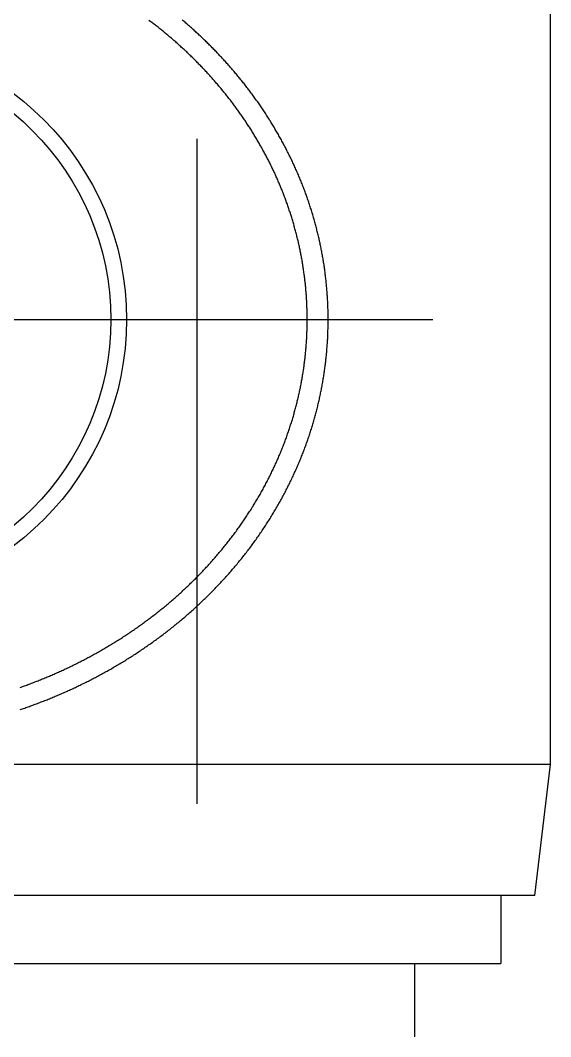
# Model space of a CAD drawing. Extents: x -46.9 to 48.8, y -45.9 to 18.
# Drawn here: x 38.69 to 48.82, y -13.7 to 5.72 of the extents above; entities that cross this region are included whole.
import ezdxf

# ---------------------------------------------------------------- set-up
doc = ezdxf.new("R2010")
doc.units = 0
doc.linetypes.add('CENTER', pattern=[50.8, 31.75, -6.35, 6.35, -6.35])
doc.linetypes.add('DASHED', pattern=[19.05, 12.7, -6.35])
doc.layers.get('0').update_dxf_attribs({"linetype": 'CONTINUOUS'})
doc.layers.add('CENTER', color=1, linetype='CENTER')

msp = doc.modelspace()

# ---------------------------------------------------------------- linework, layer by layer
at = {"color": 7, "linetype": 'CONTINUOUS'}
for p, q in [((48.821, -8.5), (48.821, 8.5)), ((48.821, -8.5), (21.821, -8.5)), ((48.521, -11), (48.821, -8.5)), ((48.521, -11), (22.121, -11)), ((47.871, -11), (47.871, -12.3)), ((22.771, -12.3), (47.871, -12.3)), ((46.221, -12.3), (46.221, -13.7))]:
    msp.add_line(p, q, dxfattribs=at)
at = {"color": 3, "linetype": 'DASHED'}
msp.add_line((42.071, -28.3), (42.071, 8.2), dxfattribs=at)
at = {"color": 7}
for points in [[(38.688, -7.451, 0), (38.71, -7.444, 0), (38.732, -7.436, 0), (38.754, -7.428, 0), (38.776, -7.421, 0), (38.799, -7.413, 0), (38.821, -7.405, 0), (38.843, -7.397, 0), (38.866, -7.389, 0), (38.888, -7.381, 0), (38.91, -7.373, 0), (38.933, -7.365, 0), (38.955, -7.357, 0), (38.978, -7.348, 0), (39, -7.34, 0), (39.022, -7.332, 0), (39.045, -7.323, 0), (39.067, -7.315, 0), (39.09, -7.306, 0), (39.112, -7.297, 0), (39.135, -7.289, 0), (39.157, -7.28, 0), (39.18, -7.271, 0), (39.202, -7.262, 0), (39.224, -7.253, 0), (39.247, -7.244, 0), (39.27, -7.235, 0), (39.292, -7.225, 0), (39.315, -7.216, 0), (39.337, -7.207, 0), (39.36, -7.197, 0), (39.382, -7.188, 0), (39.405, -7.178, 0), (39.427, -7.169, 0), (39.45, -7.159, 0), (39.472, -7.149, 0), (39.495, -7.139, 0), (39.518, -7.129, 0), (39.54, -7.119, 0), (39.563, -7.109, 0), (39.585, -7.099, 0), (39.608, -7.089, 0), (39.63, -7.079, 0), (39.653, -7.068, 0), (39.676, -7.058, 0), (39.698, -7.048, 0), (39.721, -7.037, 0), (39.743, -7.027, 0), (39.766, -7.016, 0), (39.789, -7.005, 0), (39.811, -6.994, 0), (39.834, -6.983, 0), (39.856, -6.972, 0), (39.879, -6.961, 0), (39.901, -6.95, 0), (39.924, -6.939, 0), (39.947, -6.928, 0), (39.969, -6.917, 0), (39.992, -6.905, 0), (40.014, -6.894, 0), (40.037, -6.882, 0), (40.059, -6.871, 0), (40.082, -6.859, 0), (40.104, -6.847, 0), (40.127, -6.836, 0), (40.149, -6.824, 0), (40.172, -6.812, 0), (40.194, -6.8, 0), (40.217, -6.788, 0), (40.239, -6.776, 0), (40.261, -6.763, 0), (40.284, -6.751, 0), (40.306, -6.739, 0), (40.329, -6.726, 0), (40.351, -6.714, 0), (40.373, -6.701, 0), (40.396, -6.689, 0), (40.418, -6.676, 0), (40.44, -6.663, 0), (40.463, -6.65, 0), (40.485, -6.637, 0), (40.507, -6.624, 0), (40.529, -6.611, 0), (40.552, -6.598, 0), (40.574, -6.585, 0), (40.596, -6.572, 0), (40.618, -6.558, 0), (40.641, -6.545, 0), (40.663, -6.531, 0), (40.685, -6.518, 0), (40.707, -6.504, 0), (40.729, -6.491, 0), (40.751, -6.477, 0), (40.773, -6.463, 0), (40.795, -6.449, 0), (40.817, -6.435, 0), (40.839, -6.421, 0), (40.861, -6.407, 0), (40.883, -6.393, 0), (40.905, -6.378, 0), (40.926, -6.364, 0), (40.948, -6.349, 0), (40.97, -6.335, 0), (40.992, -6.32, 0), (41.014, -6.306, 0), (41.035, -6.291, 0), (41.057, -6.276, 0), (41.079, -6.261, 0), (41.1, -6.246, 0), (41.122, -6.232, 0), (41.143, -6.216, 0), (41.165, -6.201, 0), (41.186, -6.186, 0), (41.208, -6.171, 0), (41.229, -6.156, 0), (41.251, -6.14, 0), (41.272, -6.125, 0), (41.293, -6.109, 0), (41.314, -6.094, 0), (41.336, -6.078, 0), (41.357, -6.062, 0), (41.378, -6.046, 0), (41.399, -6.031, 0), (41.42, -6.015, 0), (41.441, -5.999, 0), (41.462, -5.983, 0), (41.483, -5.966, 0), (41.504, -5.95, 0), (41.525, -5.934, 0), (41.546, -5.918, 0), (41.566, -5.901, 0), (41.587, -5.885, 0), (41.608, -5.868, 0), (41.628, -5.852, 0), (41.649, -5.835, 0), (41.669, -5.819, 0), (41.69, -5.802, 0), (41.71, -5.785, 0), (41.731, -5.768, 0), (41.751, -5.751, 0), (41.772, -5.734, 0), (41.792, -5.717, 0), (41.812, -5.7, 0), (41.832, -5.683, 0), (41.852, -5.665, 0), (41.872, -5.648, 0), (41.892, -5.631, 0), (41.912, -5.613, 0), (41.932, -5.596, 0), (41.952, -5.578, 0), (41.972, -5.561, 0), (41.991, -5.543, 0), (42.011, -5.525, 0), (42.031, -5.507, 0), (42.05, -5.489, 0), (42.07, -5.471, 0), (42.089, -5.453, 0), (42.108, -5.435, 0), (42.128, -5.417, 0), (42.147, -5.399, 0), (42.166, -5.381, 0), (42.185, -5.363, 0), (42.204, -5.344, 0), (42.223, -5.326, 0), (42.242, -5.308, 0), (42.261, -5.289, 0), (42.28, -5.27, 0), (42.299, -5.252, 0), (42.318, -5.233, 0), (42.336, -5.214, 0), (42.355, -5.196, 0), (42.373, -5.177, 0), (42.392, -5.158, 0), (42.41, -5.139, 0), (42.428, -5.12, 0), (42.447, -5.101, 0), (42.465, -5.082, 0), (42.483, -5.063, 0), (42.501, -5.044, 0), (42.519, -5.025, 0), (42.537, -5.005, 0), (42.555, -4.986, 0), (42.573, -4.967, 0), (42.59, -4.947, 0), (42.608, -4.928, 0), (42.626, -4.908, 0), (42.643, -4.889, 0), (42.661, -4.869, 0), (42.678, -4.849, 0), (42.695, -4.83, 0), (42.712, -4.81, 0), (42.73, -4.79, 0), (42.747, -4.77, 0), (42.764, -4.75, 0), (42.781, -4.731, 0), (42.798, -4.711, 0), (42.814, -4.691, 0), (42.831, -4.671, 0), (42.848, -4.65, 0), (42.864, -4.63, 0), (42.881, -4.61, 0), (42.897, -4.59, 0), (42.914, -4.57, 0), (42.93, -4.55, 0), (42.946, -4.529, 0), (42.962, -4.509, 0), (42.978, -4.488, 0), (42.994, -4.468, 0), (43.01, -4.448, 0), (43.026, -4.427, 0), (43.042, -4.407, 0), (43.057, -4.386, 0), (43.073, -4.365, 0), (43.088, -4.345, 0), (43.104, -4.324, 0), (43.119, -4.303, 0), (43.134, -4.283, 0), (43.15, -4.262, 0), (43.165, -4.241, 0), (43.18, -4.22, 0), (43.194, -4.199, 0), (43.209, -4.178, 0), (43.224, -4.157, 0), (43.239, -4.137, 0), (43.253, -4.116, 0), (43.268, -4.095, 0), (43.282, -4.074, 0), (43.297, -4.052, 0), (43.311, -4.031, 0), (43.325, -4.01, 0), (43.339, -3.989, 0), (43.353, -3.968, 0), (43.367, -3.947, 0), (43.381, -3.925, 0), (43.395, -3.904, 0), (43.409, -3.883, 0), (43.422, -3.862, 0), (43.436, -3.84, 0), (43.449, -3.819, 0), (43.463, -3.798, 0), (43.476, -3.776, 0), (43.489, -3.755, 0), (43.502, -3.733, 0), (43.515, -3.712, 0), (43.528, -3.69, 0), (43.541, -3.669, 0), (43.554, -3.647, 0), (43.567, -3.626, 0), (43.58, -3.604, 0), (43.592, -3.582, 0), (43.605, -3.561, 0), (43.617, -3.539, 0), (43.629, -3.517, 0), (43.642, -3.496, 0), (43.654, -3.474, 0), (43.666, -3.452, 0), (43.678, -3.43, 0), (43.69, -3.408, 0), (43.702, -3.387, 0), (43.713, -3.365, 0), (43.725, -3.343, 0), (43.737, -3.321, 0), (43.748, -3.299, 0), (43.76, -3.277, 0), (43.771, -3.255, 0), (43.782, -3.233, 0), (43.793, -3.211, 0), (43.804, -3.189, 0), (43.816, -3.167, 0), (43.827, -3.145, 0), (43.837, -3.123, 0), (43.848, -3.101, 0), (43.859, -3.079, 0), (43.869, -3.057, 0), (43.88, -3.035, 0), (43.89, -3.013, 0), (43.901, -2.99, 0), (43.911, -2.968, 0), (43.921, -2.946, 0), (43.931, -2.924, 0), (43.941, -2.902, 0), (43.952, -2.879, 0), (43.961, -2.857, 0), (43.971, -2.835, 0), (43.981, -2.812, 0), (43.991, -2.79, 0), (44, -2.768, 0), (44.01, -2.745, 0), (44.019, -2.723, 0), (44.028, -2.701, 0), (44.038, -2.678, 0), (44.047, -2.656, 0), (44.056, -2.633, 0), (44.065, -2.611, 0), (44.074, -2.588, 0), (44.083, -2.566, 0), (44.091, -2.544, 0), (44.1, -2.521, 0), (44.109, -2.499, 0), (44.117, -2.476, 0), (44.126, -2.453, 0), (44.134, -2.431, 0), (44.142, -2.408, 0), (44.15, -2.386, 0), (44.159, -2.363, 0), (44.167, -2.341, 0), (44.175, -2.318, 0), (44.182, -2.295, 0), (44.19, -2.273, 0), (44.198, -2.25, 0), (44.206, -2.227, 0), (44.213, -2.205, 0), (44.221, -2.182, 0), (44.228, -2.159, 0), (44.235, -2.137, 0), (44.243, -2.114, 0), (44.25, -2.091, 0), (44.257, -2.068, 0), (44.264, -2.046, 0), (44.271, -2.023, 0), (44.278, -2, 0), (44.284, -1.977, 0), (44.291, -1.954, 0), (44.298, -1.932, 0), (44.304, -1.909, 0), (44.311, -1.886, 0), (44.317, -1.863, 0), (44.323, -1.84, 0), (44.33, -1.817, 0), (44.336, -1.795, 0), (44.342, -1.772, 0), (44.348, -1.749, 0), (44.353, -1.726, 0), (44.359, -1.703, 0), (44.365, -1.68, 0), (44.371, -1.657, 0), (44.376, -1.634, 0), (44.382, -1.611, 0), (44.387, -1.588, 0), (44.392, -1.565, 0), (44.398, -1.543, 0), (44.403, -1.52, 0), (44.408, -1.497, 0), (44.413, -1.474, 0), (44.418, -1.451, 0), (44.423, -1.428, 0), (44.428, -1.405, 0), (44.432, -1.382, 0), (44.437, -1.359, 0), (44.441, -1.336, 0), (44.446, -1.313, 0), (44.45, -1.29, 0), (44.455, -1.267, 0), (44.459, -1.244, 0), (44.463, -1.221, 0), (44.467, -1.197, 0), (44.471, -1.174, 0), (44.475, -1.151, 0), (44.479, -1.128, 0), (44.483, -1.105, 0), (44.486, -1.082, 0), (44.49, -1.059, 0), (44.493, -1.036, 0), (44.497, -1.013, 0), (44.5, -0.99, 0), (44.504, -0.967, 0), (44.507, -0.944, 0), (44.51, -0.921, 0), (44.513, -0.897, 0), (44.516, -0.874, 0), (44.519, -0.851, 0), (44.522, -0.828, 0), (44.524, -0.805, 0), (44.527, -0.782, 0), (44.53, -0.759, 0), (44.532, -0.736, 0), (44.535, -0.712, 0), (44.537, -0.689, 0), (44.539, -0.666, 0), (44.541, -0.643, 0), (44.544, -0.62, 0), (44.546, -0.597, 0), (44.547, -0.574, 0), (44.549, -0.55, 0), (44.551, -0.527, 0), (44.553, -0.504, 0), (44.555, -0.481, 0), (44.556, -0.458, 0), (44.558, -0.435, 0), (44.559, -0.411, 0), (44.56, -0.388, 0), (44.562, -0.365, 0), (44.563, -0.342, 0), (44.564, -0.319, 0), (44.565, -0.296, 0), (44.566, -0.272, 0), (44.567, -0.249, 0), (44.568, -0.226, 0), (44.568, -0.203, 0), (44.569, -0.18, 0), (44.57, -0.156, 0), (44.57, -0.133, 0), (44.571, -0.11, 0), (44.571, -0.087, 0), (44.571, -0.064, 0), (44.571, -0.04, 0), (44.571, -0.017, 0), (44.571, 0.006, 0), (44.571, 0.029, 0), (44.571, 0.052, 0), (44.571, 0.075, 0), (44.571, 0.099, 0), (44.57, 0.122, 0), (44.57, 0.145, 0), (44.569, 0.168, 0), (44.569, 0.191, 0), (44.568, 0.215, 0), (44.567, 0.238, 0), (44.566, 0.261, 0), (44.566, 0.284, 0), (44.565, 0.307, 0), (44.563, 0.33, 0), (44.562, 0.354, 0), (44.561, 0.377, 0), (44.56, 0.4, 0), (44.558, 0.423, 0), (44.557, 0.446, 0), (44.555, 0.469, 0), (44.554, 0.492, 0), (44.552, 0.516, 0), (44.55, 0.539, 0), (44.548, 0.562, 0), (44.547, 0.585, 0), (44.545, 0.608, 0), (44.542, 0.631, 0), (44.54, 0.654, 0), (44.538, 0.677, 0), (44.536, 0.7, 0), (44.533, 0.723, 0), (44.531, 0.747, 0), (44.528, 0.77, 0), (44.526, 0.793, 0), (44.523, 0.816, 0), (44.52, 0.839, 0), (44.517, 0.862, 0), (44.515, 0.885, 0), (44.512, 0.908, 0), (44.508, 0.931, 0), (44.505, 0.954, 0), (44.502, 0.977, 0), (44.499, 1, 0), (44.495, 1.023, 0), (44.492, 1.046, 0), (44.488, 1.069, 0), (44.485, 1.092, 0), (44.481, 1.115, 0), (44.477, 1.137, 0), (44.474, 1.16, 0), (44.47, 1.183, 0), (44.466, 1.206, 0), (44.462, 1.229, 0), (44.457, 1.252, 0), (44.453, 1.275, 0), (44.449, 1.298, 0), (44.444, 1.32, 0), (44.44, 1.343, 0), (44.435, 1.366, 0), (44.431, 1.389, 0), (44.426, 1.412, 0), (44.421, 1.434, 0), (44.417, 1.457, 0), (44.412, 1.48, 0), (44.407, 1.503, 0), (44.402, 1.525, 0), (44.397, 1.548, 0), (44.391, 1.571, 0), (44.386, 1.593, 0), (44.381, 1.616, 0), (44.375, 1.639, 0), (44.37, 1.661, 0), (44.364, 1.684, 0), (44.358, 1.706, 0), (44.353, 1.729, 0), (44.347, 1.751, 0), (44.341, 1.774, 0), (44.335, 1.796, 0), (44.329, 1.819, 0), (44.323, 1.841, 0), (44.317, 1.864, 0), (44.31, 1.886, 0), (44.304, 1.909, 0), (44.298, 1.931, 0), (44.291, 1.953, 0), (44.285, 1.976, 0), (44.278, 1.998, 0), (44.272, 2.02, 0), (44.265, 2.042, 0), (44.258, 2.065, 0), (44.251, 2.087, 0), (44.244, 2.109, 0), (44.237, 2.131, 0), (44.23, 2.153, 0), (44.223, 2.176, 0), (44.215, 2.198, 0), (44.208, 2.22, 0), (44.201, 2.242, 0), (44.193, 2.264, 0), (44.186, 2.286, 0), (44.178, 2.308, 0), (44.17, 2.33, 0), (44.163, 2.352, 0), (44.155, 2.374, 0), (44.147, 2.396, 0), (44.139, 2.418, 0), (44.131, 2.439, 0), (44.123, 2.461, 0), (44.114, 2.483, 0), (44.106, 2.505, 0), (44.098, 2.526, 0), (44.09, 2.548, 0), (44.081, 2.57, 0), (44.073, 2.591, 0), (44.064, 2.613, 0), (44.055, 2.635, 0), (44.047, 2.656, 0), (44.038, 2.678, 0), (44.029, 2.699, 0), (44.02, 2.721, 0), (44.011, 2.742, 0), (44.002, 2.764, 0), (43.993, 2.785, 0), (43.983, 2.806, 0), (43.974, 2.828, 0), (43.965, 2.849, 0), (43.956, 2.87, 0), (43.946, 2.891, 0), (43.937, 2.913, 0), (43.927, 2.934, 0), (43.917, 2.955, 0), (43.907, 2.976, 0), (43.898, 2.997, 0), (43.888, 3.018, 0), (43.878, 3.039, 0), (43.868, 3.06, 0), (43.858, 3.081, 0), (43.848, 3.102, 0), (43.837, 3.123, 0), (43.827, 3.144, 0), (43.817, 3.164, 0), (43.806, 3.185, 0), (43.796, 3.206, 0), (43.785, 3.227, 0), (43.775, 3.247, 0), (43.764, 3.268, 0), (43.754, 3.289, 0), (43.743, 3.309, 0), (43.732, 3.33, 0), (43.721, 3.35, 0), (43.71, 3.371, 0), (43.699, 3.391, 0), (43.688, 3.411, 0), (43.677, 3.432, 0), (43.666, 3.452, 0), (43.655, 3.472, 0), (43.643, 3.493, 0), (43.632, 3.513, 0), (43.62, 3.533, 0), (43.609, 3.553, 0), (43.597, 3.573, 0), (43.586, 3.593, 0), (43.574, 3.613, 0), (43.562, 3.633, 0), (43.551, 3.653, 0), (43.539, 3.673, 0), (43.527, 3.693, 0), (43.515, 3.713, 0), (43.503, 3.732, 0), (43.491, 3.752, 0), (43.479, 3.772, 0), (43.467, 3.791, 0), (43.454, 3.811, 0), (43.442, 3.83, 0), (43.43, 3.85, 0), (43.417, 3.869, 0), (43.405, 3.889, 0), (43.392, 3.908, 0), (43.38, 3.928, 0), (43.367, 3.947, 0), (43.354, 3.966, 0), (43.342, 3.986, 0), (43.329, 4.005, 0), (43.316, 4.024, 0), (43.303, 4.043, 0), (43.29, 4.062, 0), (43.277, 4.081, 0), (43.264, 4.1, 0), (43.251, 4.119, 0), (43.238, 4.138, 0), (43.225, 4.157, 0), (43.211, 4.176, 0), (43.198, 4.194, 0), (43.185, 4.213, 0), (43.171, 4.232, 0), (43.158, 4.25, 0), (43.144, 4.269, 0), (43.131, 4.288, 0), (43.117, 4.306, 0), (43.103, 4.325, 0), (43.09, 4.343, 0), (43.076, 4.362, 0), (43.062, 4.38, 0), (43.048, 4.398, 0), (43.034, 4.416, 0), (43.02, 4.435, 0), (43.006, 4.453, 0), (42.992, 4.471, 0), (42.978, 4.489, 0), (42.964, 4.507, 0), (42.949, 4.525, 0), (42.935, 4.543, 0), (42.921, 4.561, 0), (42.906, 4.579, 0), (42.892, 4.597, 0), (42.877, 4.615, 0), (42.863, 4.632, 0), (42.848, 4.65, 0), (42.834, 4.668, 0), (42.819, 4.686, 0), (42.804, 4.703, 0), (42.789, 4.721, 0), (42.774, 4.738, 0), (42.76, 4.756, 0), (42.745, 4.773, 0), (42.73, 4.79, 0), (42.715, 4.808, 0), (42.7, 4.825, 0), (42.684, 4.842, 0), (42.669, 4.86, 0), (42.654, 4.877, 0), (42.639, 4.894, 0), (42.623, 4.911, 0), (42.608, 4.928, 0), (42.593, 4.945, 0), (42.577, 4.962, 0), (42.562, 4.979, 0), (42.546, 4.996, 0), (42.531, 5.012, 0), (42.515, 5.029, 0), (42.499, 5.046, 0), (42.484, 5.063, 0), (42.468, 5.079, 0), (42.452, 5.096, 0), (42.436, 5.112, 0), (42.42, 5.129, 0), (42.404, 5.145, 0), (42.388, 5.162, 0), (42.372, 5.178, 0), (42.356, 5.194, 0), (42.34, 5.211, 0), (42.324, 5.227, 0), (42.308, 5.243, 0), (42.291, 5.259, 0), (42.275, 5.275, 0), (42.259, 5.292, 0), (42.242, 5.308, 0), (42.226, 5.323, 0), (42.21, 5.339, 0), (42.193, 5.355, 0), (42.176, 5.371, 0), (42.16, 5.387, 0), (42.143, 5.403, 0), (42.127, 5.418, 0), (42.11, 5.434, 0), (42.093, 5.45, 0), (42.076, 5.465, 0), (42.059, 5.481, 0), (42.043, 5.496, 0), (42.026, 5.512, 0), (42.009, 5.527, 0), (41.992, 5.542, 0), (41.975, 5.558, 0), (41.958, 5.573, 0), (41.941, 5.588, 0), (41.923, 5.603, 0), (41.906, 5.619, 0), (41.889, 5.634, 0), (41.872, 5.649, 0), (41.854, 5.664, 0), (41.837, 5.679, 0), (41.819, 5.693, 0), (41.802, 5.708, 0), (41.785, 5.723, 0)], [(38.688, -7.028, 0), (38.709, -7.02, 0), (38.731, -7.013, 0), (38.752, -7.005, 0), (38.774, -6.997, 0), (38.795, -6.989, 0), (38.817, -6.982, 0), (38.838, -6.974, 0), (38.86, -6.966, 0), (38.881, -6.957, 0), (38.903, -6.949, 0), (38.924, -6.941, 0), (38.946, -6.933, 0), (38.967, -6.924, 0), (38.989, -6.916, 0), (39.01, -6.908, 0), (39.032, -6.899, 0), (39.054, -6.89, 0), (39.075, -6.882, 0), (39.097, -6.873, 0), (39.118, -6.864, 0), (39.14, -6.855, 0), (39.162, -6.847, 0), (39.183, -6.838, 0), (39.205, -6.828, 0), (39.227, -6.819, 0), (39.248, -6.81, 0), (39.27, -6.801, 0), (39.291, -6.792, 0), (39.313, -6.782, 0), (39.335, -6.773, 0), (39.356, -6.763, 0), (39.378, -6.754, 0), (39.4, -6.744, 0), (39.421, -6.734, 0), (39.443, -6.725, 0), (39.465, -6.715, 0), (39.486, -6.705, 0), (39.508, -6.695, 0), (39.53, -6.685, 0), (39.551, -6.675, 0), (39.573, -6.665, 0), (39.595, -6.654, 0), (39.616, -6.644, 0), (39.638, -6.634, 0), (39.66, -6.623, 0), (39.681, -6.613, 0), (39.703, -6.602, 0), (39.725, -6.592, 0), (39.746, -6.581, 0), (39.768, -6.57, 0), (39.789, -6.559, 0), (39.811, -6.548, 0), (39.833, -6.537, 0), (39.854, -6.526, 0), (39.876, -6.515, 0), (39.897, -6.504, 0), (39.919, -6.493, 0), (39.941, -6.482, 0), (39.962, -6.47, 0), (39.984, -6.459, 0), (40.005, -6.447, 0), (40.027, -6.436, 0), (40.048, -6.424, 0), (40.07, -6.412, 0), (40.091, -6.401, 0), (40.113, -6.389, 0), (40.134, -6.377, 0), (40.156, -6.365, 0), (40.177, -6.353, 0), (40.198, -6.341, 0), (40.22, -6.329, 0), (40.241, -6.316, 0), (40.262, -6.304, 0), (40.284, -6.292, 0), (40.305, -6.279, 0), (40.326, -6.267, 0), (40.348, -6.254, 0), (40.369, -6.242, 0), (40.39, -6.229, 0), (40.411, -6.216, 0), (40.433, -6.203, 0), (40.454, -6.19, 0), (40.475, -6.177, 0), (40.496, -6.164, 0), (40.517, -6.151, 0), (40.538, -6.138, 0), (40.56, -6.125, 0), (40.581, -6.111, 0), (40.602, -6.098, 0), (40.623, -6.084, 0), (40.644, -6.071, 0), (40.665, -6.057, 0), (40.686, -6.044, 0), (40.706, -6.03, 0), (40.727, -6.016, 0), (40.748, -6.002, 0), (40.769, -5.988, 0), (40.79, -5.974, 0), (40.81, -5.96, 0), (40.831, -5.946, 0), (40.852, -5.932, 0), (40.873, -5.918, 0), (40.893, -5.903, 0), (40.914, -5.889, 0), (40.934, -5.874, 0), (40.955, -5.86, 0), (40.975, -5.845, 0), (40.996, -5.831, 0), (41.016, -5.816, 0), (41.037, -5.801, 0), (41.057, -5.786, 0), (41.077, -5.771, 0), (41.098, -5.756, 0), (41.118, -5.741, 0), (41.138, -5.726, 0), (41.158, -5.711, 0), (41.178, -5.696, 0), (41.199, -5.681, 0), (41.218, -5.665, 0), (41.239, -5.65, 0), (41.258, -5.634, 0), (41.278, -5.619, 0), (41.298, -5.603, 0), (41.318, -5.588, 0), (41.338, -5.572, 0), (41.358, -5.556, 0), (41.377, -5.54, 0), (41.397, -5.525, 0), (41.417, -5.509, 0), (41.436, -5.493, 0), (41.456, -5.477, 0), (41.475, -5.46, 0), (41.495, -5.444, 0), (41.514, -5.428, 0), (41.533, -5.412, 0), (41.553, -5.395, 0), (41.572, -5.379, 0), (41.591, -5.362, 0), (41.61, -5.346, 0), (41.629, -5.329, 0), (41.648, -5.313, 0), (41.667, -5.296, 0), (41.686, -5.279, 0), (41.705, -5.262, 0), (41.724, -5.246, 0), (41.742, -5.229, 0), (41.761, -5.212, 0), (41.78, -5.195, 0), (41.798, -5.177, 0), (41.817, -5.16, 0), (41.835, -5.143, 0), (41.854, -5.126, 0), (41.872, -5.109, 0), (41.891, -5.091, 0), (41.909, -5.074, 0), (41.927, -5.056, 0), (41.945, -5.039, 0), (41.963, -5.021, 0), (41.981, -5.004, 0), (41.999, -4.986, 0), (42.017, -4.968, 0), (42.035, -4.95, 0), (42.053, -4.933, 0), (42.07, -4.915, 0), (42.088, -4.897, 0), (42.105, -4.879, 0), (42.123, -4.861, 0), (42.14, -4.843, 0), (42.158, -4.825, 0), (42.175, -4.806, 0), (42.192, -4.788, 0), (42.21, -4.77, 0), (42.227, -4.752, 0), (42.244, -4.733, 0), (42.261, -4.715, 0), (42.278, -4.696, 0), (42.295, -4.678, 0), (42.311, -4.659, 0), (42.328, -4.641, 0), (42.345, -4.622, 0), (42.361, -4.604, 0), (42.378, -4.585, 0), (42.394, -4.566, 0), (42.411, -4.547, 0), (42.427, -4.529, 0), (42.443, -4.51, 0), (42.459, -4.491, 0), (42.476, -4.472, 0), (42.492, -4.453, 0), (42.508, -4.434, 0), (42.524, -4.415, 0), (42.539, -4.396, 0), (42.555, -4.377, 0), (42.571, -4.357, 0), (42.587, -4.338, 0), (42.602, -4.319, 0), (42.617, -4.3, 0), (42.633, -4.28, 0), (42.648, -4.261, 0), (42.663, -4.242, 0), (42.679, -4.222, 0), (42.694, -4.203, 0), (42.709, -4.183, 0), (42.724, -4.164, 0), (42.739, -4.144, 0), (42.753, -4.125, 0), (42.768, -4.105, 0), (42.783, -4.085, 0), (42.797, -4.066, 0), (42.812, -4.046, 0), (42.826, -4.026, 0), (42.84, -4.007, 0), (42.855, -3.987, 0), (42.869, -3.967, 0), (42.883, -3.947, 0), (42.897, -3.927, 0), (42.911, -3.907, 0), (42.925, -3.888, 0), (42.938, -3.868, 0), (42.952, -3.848, 0), (42.966, -3.828, 0), (42.979, -3.808, 0), (42.993, -3.788, 0), (43.006, -3.768, 0), (43.02, -3.747, 0), (43.033, -3.727, 0), (43.046, -3.707, 0), (43.059, -3.687, 0), (43.072, -3.667, 0), (43.085, -3.647, 0), (43.098, -3.626, 0), (43.111, -3.606, 0), (43.123, -3.586, 0), (43.136, -3.566, 0), (43.148, -3.545, 0), (43.161, -3.525, 0), (43.173, -3.505, 0), (43.186, -3.484, 0), (43.198, -3.464, 0), (43.21, -3.443, 0), (43.222, -3.423, 0), (43.234, -3.402, 0), (43.246, -3.382, 0), (43.258, -3.361, 0), (43.27, -3.341, 0), (43.281, -3.32, 0), (43.293, -3.3, 0), (43.304, -3.279, 0), (43.316, -3.258, 0), (43.327, -3.238, 0), (43.339, -3.217, 0), (43.35, -3.196, 0), (43.361, -3.176, 0), (43.372, -3.155, 0), (43.383, -3.134, 0), (43.394, -3.114, 0), (43.405, -3.093, 0), (43.415, -3.072, 0), (43.426, -3.051, 0), (43.437, -3.03, 0), (43.447, -3.01, 0), (43.458, -2.989, 0), (43.468, -2.968, 0), (43.478, -2.947, 0), (43.488, -2.926, 0), (43.498, -2.905, 0), (43.509, -2.884, 0), (43.519, -2.863, 0), (43.528, -2.842, 0), (43.538, -2.821, 0), (43.548, -2.8, 0), (43.558, -2.779, 0), (43.567, -2.758, 0), (43.577, -2.737, 0), (43.586, -2.716, 0), (43.596, -2.695, 0), (43.605, -2.674, 0), (43.614, -2.653, 0), (43.623, -2.632, 0), (43.632, -2.611, 0), (43.641, -2.59, 0), (43.65, -2.569, 0), (43.659, -2.547, 0), (43.668, -2.526, 0), (43.676, -2.505, 0), (43.685, -2.484, 0), (43.693, -2.463, 0), (43.702, -2.441, 0), (43.71, -2.42, 0), (43.718, -2.399, 0), (43.727, -2.378, 0), (43.735, -2.356, 0), (43.743, -2.335, 0), (43.751, -2.314, 0), (43.759, -2.292, 0), (43.767, -2.271, 0), (43.774, -2.25, 0), (43.782, -2.228, 0), (43.789, -2.207, 0), (43.797, -2.186, 0), (43.804, -2.164, 0), (43.812, -2.143, 0), (43.819, -2.122, 0), (43.826, -2.1, 0), (43.834, -2.079, 0), (43.84, -2.057, 0), (43.847, -2.036, 0), (43.854, -2.014, 0), (43.861, -1.993, 0), (43.868, -1.972, 0), (43.875, -1.95, 0), (43.881, -1.929, 0), (43.888, -1.907, 0), (43.894, -1.886, 0), (43.901, -1.864, 0), (43.907, -1.843, 0), (43.913, -1.821, 0), (43.919, -1.8, 0), (43.925, -1.778, 0), (43.931, -1.756, 0), (43.937, -1.735, 0), (43.943, -1.713, 0), (43.949, -1.692, 0), (43.955, -1.67, 0), (43.96, -1.649, 0), (43.966, -1.627, 0), (43.971, -1.605, 0), (43.977, -1.584, 0), (43.982, -1.562, 0), (43.987, -1.54, 0), (43.993, -1.519, 0), (43.998, -1.497, 0), (44.003, -1.476, 0), (44.008, -1.454, 0), (44.013, -1.432, 0), (44.017, -1.411, 0), (44.022, -1.389, 0), (44.027, -1.367, 0), (44.031, -1.346, 0), (44.036, -1.324, 0), (44.04, -1.302, 0), (44.045, -1.281, 0), (44.049, -1.259, 0), (44.053, -1.237, 0), (44.057, -1.215, 0), (44.061, -1.194, 0), (44.065, -1.172, 0), (44.069, -1.15, 0), (44.073, -1.129, 0), (44.077, -1.107, 0), (44.081, -1.085, 0), (44.084, -1.063, 0), (44.088, -1.042, 0), (44.091, -1.02, 0), (44.095, -0.998, 0), (44.098, -0.976, 0), (44.101, -0.955, 0), (44.104, -0.933, 0), (44.108, -0.911, 0), (44.111, -0.889, 0), (44.114, -0.867, 0), (44.116, -0.846, 0), (44.119, -0.824, 0), (44.122, -0.802, 0), (44.124, -0.78, 0), (44.127, -0.758, 0), (44.13, -0.737, 0), (44.132, -0.715, 0), (44.134, -0.693, 0), (44.137, -0.671, 0), (44.139, -0.649, 0), (44.141, -0.628, 0), (44.143, -0.606, 0), (44.145, -0.584, 0), (44.147, -0.562, 0), (44.149, -0.54, 0), (44.151, -0.519, 0), (44.152, -0.497, 0), (44.154, -0.475, 0), (44.156, -0.453, 0), (44.157, -0.431, 0), (44.158, -0.409, 0), (44.16, -0.388, 0), (44.161, -0.366, 0), (44.162, -0.344, 0), (44.163, -0.322, 0), (44.164, -0.3, 0), (44.165, -0.278, 0), (44.166, -0.257, 0), (44.167, -0.235, 0), (44.168, -0.213, 0), (44.169, -0.191, 0), (44.169, -0.169, 0), (44.17, -0.147, 0), (44.17, -0.126, 0), (44.17, -0.104, 0), (44.171, -0.082, 0), (44.171, -0.06, 0), (44.171, -0.038, 0), (44.171, -0.016, 0), (44.171, 0.006, 0), (44.171, 0.027, 0), (44.171, 0.049, 0), (44.171, 0.071, 0), (44.171, 0.093, 0), (44.17, 0.115, 0), (44.17, 0.137, 0), (44.169, 0.158, 0), (44.169, 0.18, 0), (44.168, 0.202, 0), (44.167, 0.224, 0), (44.167, 0.246, 0), (44.166, 0.268, 0), (44.165, 0.289, 0), (44.164, 0.311, 0), (44.163, 0.333, 0), (44.162, 0.355, 0), (44.16, 0.377, 0), (44.159, 0.399, 0), (44.158, 0.42, 0), (44.156, 0.442, 0), (44.155, 0.464, 0), (44.153, 0.486, 0), (44.151, 0.508, 0), (44.15, 0.529, 0), (44.148, 0.551, 0), (44.146, 0.573, 0), (44.144, 0.595, 0), (44.142, 0.616, 0), (44.14, 0.638, 0), (44.138, 0.66, 0), (44.136, 0.682, 0), (44.133, 0.703, 0), (44.131, 0.725, 0), (44.128, 0.747, 0), (44.126, 0.769, 0), (44.123, 0.79, 0), (44.121, 0.812, 0), (44.118, 0.834, 0), (44.115, 0.855, 0), (44.112, 0.877, 0), (44.109, 0.899, 0), (44.106, 0.92, 0), (44.103, 0.942, 0), (44.1, 0.964, 0), (44.096, 0.985, 0), (44.093, 1.007, 0), (44.09, 1.029, 0), (44.086, 1.05, 0), (44.083, 1.072, 0), (44.079, 1.094, 0), (44.075, 1.115, 0), (44.072, 1.137, 0), (44.068, 1.158, 0), (44.064, 1.18, 0), (44.06, 1.201, 0), (44.056, 1.223, 0), (44.052, 1.244, 0), (44.047, 1.266, 0), (44.043, 1.288, 0), (44.039, 1.309, 0), (44.035, 1.33, 0), (44.03, 1.352, 0), (44.025, 1.373, 0), (44.021, 1.395, 0), (44.016, 1.416, 0), (44.011, 1.438, 0), (44.007, 1.459, 0), (44.002, 1.48, 0), (43.997, 1.502, 0), (43.992, 1.523, 0), (43.986, 1.544, 0), (43.981, 1.566, 0), (43.976, 1.587, 0), (43.971, 1.608, 0), (43.965, 1.63, 0), (43.96, 1.651, 0), (43.954, 1.672, 0), (43.949, 1.693, 0), (43.943, 1.715, 0), (43.937, 1.736, 0), (43.931, 1.757, 0), (43.925, 1.778, 0), (43.919, 1.799, 0), (43.913, 1.82, 0), (43.907, 1.841, 0), (43.901, 1.863, 0), (43.895, 1.884, 0), (43.889, 1.905, 0), (43.882, 1.926, 0), (43.876, 1.947, 0), (43.869, 1.968, 0), (43.863, 1.989, 0), (43.856, 2.01, 0), (43.849, 2.03, 0), (43.843, 2.051, 0), (43.836, 2.072, 0), (43.829, 2.093, 0), (43.822, 2.114, 0), (43.815, 2.135, 0), (43.807, 2.156, 0), (43.8, 2.176, 0), (43.793, 2.197, 0), (43.786, 2.218, 0), (43.778, 2.239, 0), (43.771, 2.259, 0), (43.763, 2.28, 0), (43.756, 2.3, 0), (43.748, 2.321, 0), (43.74, 2.342, 0), (43.733, 2.362, 0), (43.725, 2.383, 0), (43.717, 2.403, 0), (43.709, 2.424, 0), (43.701, 2.444, 0), (43.693, 2.465, 0), (43.684, 2.485, 0), (43.676, 2.505, 0), (43.668, 2.526, 0), (43.659, 2.546, 0), (43.651, 2.566, 0), (43.642, 2.587, 0), (43.634, 2.607, 0), (43.625, 2.627, 0), (43.617, 2.647, 0), (43.608, 2.667, 0), (43.599, 2.688, 0), (43.59, 2.708, 0), (43.581, 2.728, 0), (43.572, 2.748, 0), (43.563, 2.768, 0), (43.554, 2.788, 0), (43.544, 2.808, 0), (43.535, 2.828, 0), (43.526, 2.848, 0), (43.517, 2.868, 0), (43.507, 2.887, 0), (43.498, 2.907, 0), (43.488, 2.927, 0), (43.478, 2.947, 0), (43.469, 2.966, 0), (43.459, 2.986, 0), (43.449, 3.006, 0), (43.439, 3.025, 0), (43.429, 3.045, 0), (43.419, 3.065, 0), (43.409, 3.084, 0), (43.399, 3.104, 0), (43.389, 3.123, 0), (43.379, 3.143, 0), (43.368, 3.162, 0), (43.358, 3.181, 0), (43.347, 3.201, 0), (43.337, 3.22, 0), (43.326, 3.239, 0), (43.316, 3.258, 0), (43.305, 3.278, 0), (43.294, 3.297, 0), (43.284, 3.316, 0), (43.273, 3.335, 0), (43.262, 3.354, 0), (43.251, 3.373, 0), (43.24, 3.392, 0), (43.229, 3.411, 0), (43.218, 3.43, 0), (43.207, 3.449, 0), (43.196, 3.468, 0), (43.184, 3.486, 0), (43.173, 3.505, 0), (43.161, 3.524, 0), (43.15, 3.543, 0), (43.139, 3.561, 0), (43.127, 3.58, 0), (43.115, 3.599, 0), (43.104, 3.617, 0), (43.092, 3.636, 0), (43.08, 3.654, 0), (43.068, 3.673, 0), (43.057, 3.691, 0), (43.045, 3.709, 0), (43.033, 3.728, 0), (43.021, 3.746, 0), (43.008, 3.764, 0), (42.996, 3.782, 0), (42.984, 3.801, 0), (42.972, 3.819, 0), (42.96, 3.837, 0), (42.947, 3.855, 0), (42.935, 3.873, 0), (42.922, 3.891, 0), (42.91, 3.909, 0), (42.897, 3.927, 0), (42.885, 3.945, 0), (42.872, 3.962, 0), (42.859, 3.98, 0), (42.847, 3.998, 0), (42.834, 4.016, 0), (42.821, 4.033, 0), (42.808, 4.051, 0), (42.795, 4.069, 0), (42.782, 4.086, 0), (42.769, 4.104, 0), (42.756, 4.121, 0), (42.743, 4.139, 0), (42.73, 4.156, 0), (42.716, 4.173, 0), (42.703, 4.191, 0), (42.69, 4.208, 0), (42.676, 4.225, 0), (42.663, 4.242, 0), (42.649, 4.26, 0), (42.636, 4.277, 0), (42.622, 4.294, 0), (42.609, 4.311, 0), (42.595, 4.328, 0), (42.581, 4.345, 0), (42.567, 4.362, 0), (42.554, 4.379, 0), (42.54, 4.395, 0), (42.526, 4.412, 0), (42.512, 4.429, 0), (42.498, 4.446, 0), (42.484, 4.462, 0), (42.47, 4.479, 0), (42.456, 4.496, 0), (42.441, 4.512, 0), (42.427, 4.529, 0), (42.413, 4.545, 0), (42.398, 4.562, 0), (42.384, 4.578, 0), (42.37, 4.595, 0), (42.355, 4.611, 0), (42.341, 4.627, 0), (42.326, 4.643, 0), (42.311, 4.66, 0), (42.297, 4.676, 0), (42.282, 4.692, 0), (42.267, 4.708, 0), (42.252, 4.724, 0), (42.238, 4.74, 0), (42.223, 4.756, 0), (42.208, 4.772, 0), (42.193, 4.788, 0), (42.178, 4.804, 0), (42.163, 4.819, 0), (42.148, 4.835, 0), (42.133, 4.851, 0), (42.117, 4.867, 0), (42.102, 4.882, 0), (42.087, 4.898, 0), (42.072, 4.913, 0), (42.056, 4.929, 0), (42.041, 4.944, 0), (42.025, 4.96, 0), (42.01, 4.975, 0), (41.994, 4.991, 0), (41.979, 5.006, 0), (41.963, 5.021, 0), (41.947, 5.036, 0), (41.932, 5.052, 0), (41.916, 5.067, 0), (41.9, 5.082, 0), (41.885, 5.097, 0), (41.869, 5.112, 0), (41.853, 5.127, 0), (41.837, 5.142, 0), (41.821, 5.157, 0), (41.805, 5.172, 0), (41.789, 5.186, 0), (41.773, 5.201, 0), (41.757, 5.216, 0), (41.74, 5.231, 0), (41.724, 5.245, 0), (41.708, 5.26, 0), (41.692, 5.274, 0), (41.675, 5.289, 0), (41.659, 5.303, 0), (41.642, 5.318, 0), (41.626, 5.332, 0), (41.609, 5.346, 0), (41.593, 5.361, 0), (41.576, 5.375, 0), (41.56, 5.389, 0), (41.543, 5.403, 0), (41.526, 5.417, 0), (41.51, 5.432, 0), (41.493, 5.446, 0), (41.476, 5.46, 0), (41.459, 5.474, 0), (41.443, 5.487, 0), (41.426, 5.501, 0), (41.409, 5.515, 0), (41.392, 5.529, 0), (41.375, 5.543, 0), (41.358, 5.556, 0), (41.341, 5.57, 0), (41.324, 5.584, 0), (41.306, 5.597, 0), (41.289, 5.611, 0), (41.272, 5.624, 0), (41.255, 5.638, 0), (41.237, 5.651, 0), (41.22, 5.664, 0), (41.203, 5.678, 0), (41.185, 5.691, 0), (41.168, 5.704, 0), (41.15, 5.717, 0)]]:
    msp.add_polyline3d(points, dxfattribs=at)
at = {"color": 7, "linetype": 'CONTINUOUS'}
for radius in [5.4, 5.1]:
    msp.add_circle((35.321, 0), radius, dxfattribs=at)
at = {"layer": 'CENTER', "color": 1, "linetype": 'CENTER'}
msp.add_line((24.071, 0), (46.571, 0), dxfattribs=at)

doc.saveas('drawing.dxf')
